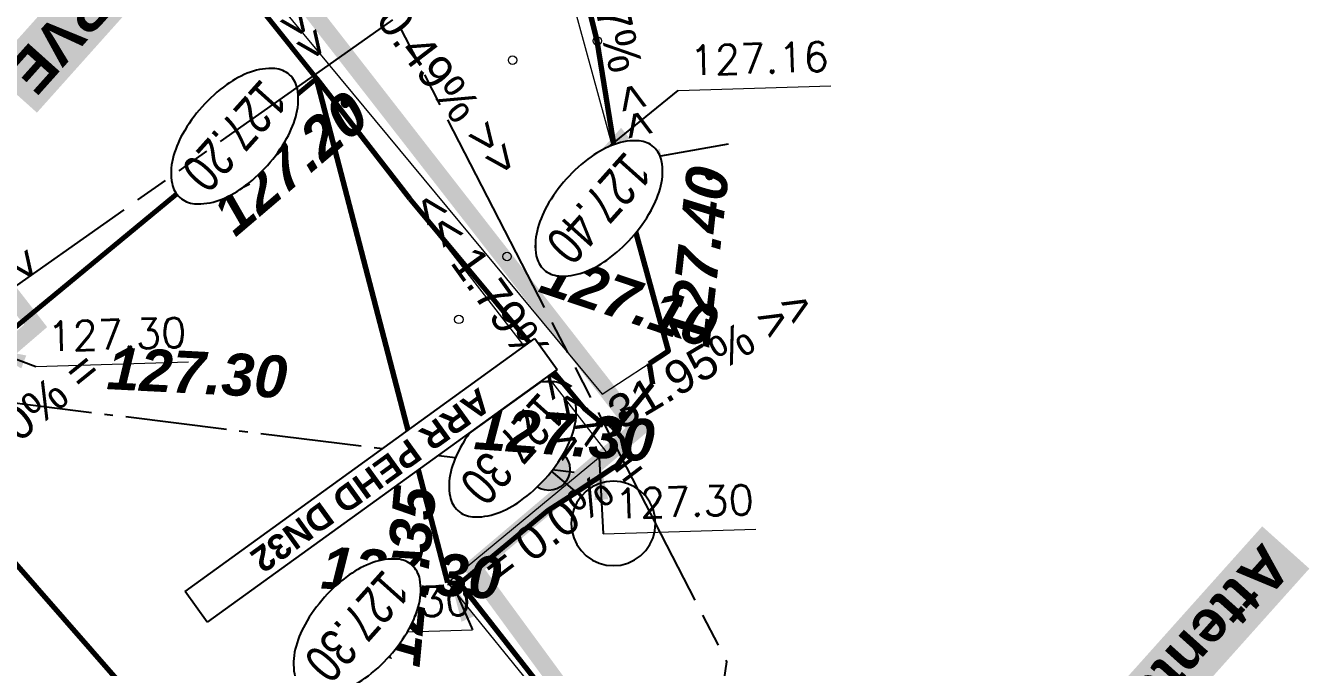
# Model space of a CAD drawing. Header units: metres. Extents: x -2858 to 512, y -1995 to 1252.
# Drawn here: x -1160.52 to -1145.31, y -987.8 to -980.19 of the extents above; entities that cross this region are included whole.
import ezdxf
from ezdxf import colors
from ezdxf.entities.mleader import LeaderData, LeaderLine
from ezdxf.enums import TextEntityAlignment as Align
from ezdxf.lldxf.tags import DXFTag
from ezdxf.math import Vec2, Vec3

# ---------------------------------------------------------------- set-up
doc = ezdxf.new("R2010")
doc.units = ezdxf.units.M
doc.header["$PDMODE"] = 33
doc.header["$PDSIZE"] = 0.1
doc.linetypes.add('AEP-2', pattern=[3.9, 2.5, -0.2, 0.4, -0.2, 0.4, -0.2])
doc.linetypes.add('ECL-1', pattern=[1.51, 1.2, -0.155, 0, -0.155])
for name, color, linetype in [('&G_05_VU_02', 7, 'Continuous'), ('04-NIV-COT', 1, 'Continuous'), ('05.2-EP-TXT', 5, 'Continuous'), ('07-AEP-RES', 94, 'AEP-2'), ('07-AEP-TXT', 94, 'Continuous'), ('10-ECL-LUM', 32, 'Continuous'), ('10-ECL-TPC63x1', 32, 'ECL-1'), ('11-TEL-TXT', 6, 'Continuous')]:
    doc.layers.add(name, color=color, linetype=linetype)
for name, color, linetype, lineweight, true_color in [('03-HCH-15x40-10cm', 7, 'Continuous', 0, 0xb196e4), ('Surface Projet - Textes - Altitudes', 7, 'Continuous', 0, 0x333399), ('Surface PROJET VOIRIE - Cotations - Cotation Points', 7, 'Continuous', 0, 0xc02000), ('Surface PROJET VOIRIE - Entrées en terre talus', 5, 'Continuous', 0, 0x0000ff), ("Surface PROJET VOIRIE - Réseaux d'écoulement", 7, 'Ligne écoulement', 70, 0x33cccc), ('Surface PROJET VOIRIE - Surfaces projet', 7, 'Continuous', 0, 0x333399), ('Surface PROJET VOIRIE - Textes - Altitudes', 7, 'Continuous', 0, 0x333399), ('Surface PROJET VOIRIE - Textes - Pente des côtés', 7, 'Continuous', 0, 0x333399), ('TERRAIN APRES TERR BAT - Points', 7, 'Continuous', 0, 0x808000)]:
    doc.layers.add(name, color=color, linetype=linetype, lineweight=lineweight, true_color=true_color)
doc.layers.add('04-NIV-MSQ', color=255, linetype='Continuous', lineweight=0)
doc.styles.add('Altitude Surfaces projet', font='arialbi.ttf', dxfattribs={"height": 0.5})
doc.styles.add('ARIAL', font='arial.ttf')
doc.styles.add('ARIAL GRAS', font='arialbd.ttf')
doc.styles.add('Cotation', font='romans.shx')
doc.styles.add('CoteHor.3', font='arial.ttf', dxfattribs={"height": 0.0017})
doc.styles.add('Mensura_Standard', font='arial.ttf', dxfattribs={"height": 1})
doc.styles.add('Pente Surfaces projet', font='arial.ttf', dxfattribs={"height": 0.4})
doc.styles.get("Standard").update_dxf_attribs({"font": 'arial.ttf'})
tags = doc.linetypes.add('Ligne écoulement', pattern='A,5,[">",Mensura_Standard,S=2,R=0,X=0,Y=-1],0', length=5).pattern_tags.tags
tags[13:14] = [DXFTag(74, 4), DXFTag(75, 0), DXFTag(340, '0'), DXFTag(46, 0.0), DXFTag(50, 0.0), DXFTag(44, 0.0), DXFTag(45, 0.0)]
doc.dimstyles.get("Standard").update_dxf_attribs({"dimtxt": 0.18, "dimasz": 0.18, "dimexe": 0.18, "dimexo": 0.0625, "dimgap": 0.09, "dimtad": 0, "dimtih": 1, "dimtoh": 1, "dimdec": 4, "dimzin": 0, "dimdsep": 46, "dimtxsty": 'Standard', "dimcen": 0.09, "dimadec": 0, "dimazin": 0, "dimtfac": 1, "dimtdec": 4, "dimtofl": 0, "dimtmove": 0, "dimatfit": 3, "dimfxl": 1, "dimtolj": 1, "dimtzin": 0, "dimarcsym": 0})

# ---------------------------------------------------------------- blocks, each defined once
blk = doc.blocks.new('ECL-LUM1')
at = {"true_color": 0xf8991e}
h = blk.add_hatch(color=30, dxfattribs=at)
h.dxf.hatch_style = 1
edge = h.paths.add_edge_path()
edge.add_arc((0, 0), 0.125, 0, 360)
at = {"color": 30, "true_color": 0xf8991e}
blk.add_circle((0, 0), 0.125, dxfattribs=at)
at = {"color": 30, "lineweight": 0, "true_color": 0xf8991e}
blk.add_wipeout([(0, 0.75), (-0.0434, 0.7462), (-0.0855, 0.7349), (-0.125, 0.7165), (-0.1607, 0.6915), (-0.1915, 0.6607), (-0.2165, 0.625), (-0.2349, 0.5855), (-0.2462, 0.5434), (-0.25, 0.5), (-0.2462, 0.4566), (-0.2349, 0.4145), (-0.2165, 0.375), (-0.1915, 0.3393), (-0.1607, 0.3085), (-0.125, 0.2835), (-0.0855, 0.2651), (-0.0434, 0.2538), (0, 0.25), (0.0434, 0.2538), (0.0855, 0.2651), (0.125, 0.2835), (0.1607, 0.3085), (0.1915, 0.3393), (0.2165, 0.375), (0.2349, 0.4145), (0.2462, 0.4566), (0.25, 0.5), (0.2462, 0.5434), (0.2349, 0.5855), (0.2165, 0.625), (0.1915, 0.6607), (0.1607, 0.6915), (0.125, 0.7165), (0.0855, 0.7349), (0.0434, 0.7462)], dxfattribs=at)
at = {"layer": '&G_05_VU_02'}
h = blk.add_hatch(dxfattribs=at)
h.set_pattern_fill('ANGLE', color=256)
h.set_pattern_definition([(0, (0, 0), (0, 6.985), [5.08, -1.905]), (90, (0, 0), (-6.985, 4e-16), [5.08, -1.905])])
h.paths.add_polyline_path([(0, 0.75), (-0.0434, 0.7462), (-0.0855, 0.7349), (-0.125, 0.7165), (-0.1607, 0.6915), (-0.1915, 0.6607), (-0.2165, 0.625), (-0.2349, 0.5855), (-0.2462, 0.5434), (-0.25, 0.5), (-0.2462, 0.4566), (-0.2349, 0.4145), (-0.2165, 0.375), (-0.1915, 0.3393), (-0.1607, 0.3085), (-0.125, 0.2835), (-0.0855, 0.2651), (-0.0434, 0.2538), (0, 0.25), (0.0434, 0.2538), (0.0855, 0.2651), (0.125, 0.2835), (0.1607, 0.3085), (0.1915, 0.3393), (0.2165, 0.375), (0.2349, 0.4145), (0.2462, 0.4566), (0.25, 0.5), (0.2462, 0.5434), (0.2349, 0.5855), (0.2165, 0.625), (0.1915, 0.6607), (0.1607, 0.6915), (0.125, 0.7165), (0.0855, 0.7349), (0.0434, 0.7462)])
at = {"color": 30, "true_color": 0xf8991e, "flags": 128}
blk.add_lwpolyline([(0, 0.75), (-0.0434, 0.7462), (-0.0855, 0.7349), (-0.125, 0.7165), (-0.1607, 0.6915), (-0.1915, 0.6607), (-0.2165, 0.625), (-0.2349, 0.5855), (-0.2462, 0.5434), (-0.25, 0.5), (-0.2462, 0.4566), (-0.2349, 0.4145), (-0.2165, 0.375), (-0.1915, 0.3393), (-0.1607, 0.3085), (-0.125, 0.2835), (-0.0855, 0.2651), (-0.0434, 0.2538), (0, 0.25), (0.0434, 0.2538), (0.0855, 0.2651), (0.125, 0.2835), (0.1607, 0.3085), (0.1915, 0.3393), (0.2165, 0.375), (0.2349, 0.4145), (0.2462, 0.4566), (0.25, 0.5), (0.2462, 0.5434), (0.2349, 0.5855), (0.2165, 0.625), (0.1915, 0.6607), (0.1607, 0.6915), (0.125, 0.7165), (0.0855, 0.7349), (0.0434, 0.7462)], close=True, dxfattribs=at)
blk.add_lwpolyline([(0, 0), (0, 0.25)], dxfattribs=at)
blk = doc.blocks.new('_None')
blk = doc.blocks.new('NIV-HG')
h = blk.add_hatch(color=256)
edge = h.paths.add_edge_path()
edge.add_arc((0.1, -0.1), 0.0187, 180, 360)
edge.add_arc((0.1, -0.1), 0.0187, 0, 180)
blk.add_lwpolyline([(0.0812, -0.1, 1), (0.1187, -0.1, 1)], format="xyb", close=True)
at = {"layer": '04-NIV-MSQ', "flags": 128}
blk.add_lwpolyline([(0.175, -0.375), (0.1811, -0.3387), (0.1985, -0.3063), (0.2379, -0.2654), (0.2848, -0.2336), (0.3404, -0.2087), (0.3988, -0.1915), (0.4739, -0.1791), (0.55, -0.175), (0.6261, -0.1791), (0.7012, -0.1915), (0.7596, -0.2087), (0.8152, -0.2336), (0.8621, -0.2654), (0.9015, -0.3063), (0.9189, -0.3387), (0.925, -0.375), (0.9189, -0.4113), (0.9015, -0.4437), (0.8621, -0.4846), (0.8152, -0.5164), (0.7596, -0.5413), (0.7012, -0.5585), (0.6261, -0.5709), (0.55, -0.575), (0.4739, -0.5709), (0.3988, -0.5585), (0.3404, -0.5413), (0.2848, -0.5164), (0.2379, -0.4846), (0.1985, -0.4437), (0.1811, -0.4113)], close=True, dxfattribs=at)
blk.add_wipeout([(0.175, -0.375), (0.1811, -0.3387), (0.1985, -0.3063), (0.2379, -0.2654), (0.2848, -0.2336), (0.3404, -0.2087), (0.3988, -0.1915), (0.4739, -0.1791), (0.55, -0.175), (0.6261, -0.1791), (0.7012, -0.1915), (0.7596, -0.2087), (0.8152, -0.2336), (0.8621, -0.2654), (0.9015, -0.3063), (0.9189, -0.3387), (0.925, -0.375), (0.9189, -0.4113), (0.9015, -0.4437), (0.8621, -0.4846), (0.8152, -0.5164), (0.7596, -0.5413), (0.7012, -0.5585), (0.6261, -0.5709), (0.55, -0.575), (0.4739, -0.5709), (0.3988, -0.5585), (0.3404, -0.5413), (0.2848, -0.5164), (0.2379, -0.4846), (0.1985, -0.4437), (0.1811, -0.4113)]).dxf.layer = '04-NIV-MSQ'
blk.add_lwpolyline([(0.175, -0.375, 0.166601), (0.1985, -0.4437, 0.105514), (0.2848, -0.5164, 0.068239), (0.3988, -0.5585, 0.054409), (0.55, -0.575, 0.054409), (0.7012, -0.5585, 0.068239), (0.8152, -0.5164, 0.105514), (0.9015, -0.4437, 0.166601), (0.925, -0.375, 0.166601), (0.9015, -0.3063, 0.105514), (0.8152, -0.2336, 0.068239), (0.7012, -0.1915, 0.054409), (0.55, -0.175, 0.054409), (0.3988, -0.1915, 0.068239), (0.2848, -0.2336, 0.105514), (0.1985, -0.3063, 0.166601)], format="xyb", close=True)
at = {"style": 'ARIAL', "width": 0.75}
blk.add_attdef('COTE', text='', height=0.175, dxfattribs=at).set_placement((0.55, -0.375), align=Align.MIDDLE_CENTER)
blk = doc.blocks.new('MENSURA_LEADER137', base_point=(-1118.605, -1005.005))
at = {"layer": 'Surface PROJET VOIRIE - Cotations - Cotation Points'}
blk.add_line((-1118.605, -1005.005), (-1116.794, -1005.005), dxfattribs=at)
at = {"layer": 'Surface PROJET VOIRIE - Cotations - Cotation Points', "style": 'Cotation'}
blk.add_text('127.30', height=0.35, dxfattribs=at).set_placement((-1118.459, -1004.48), align=Align.TOP_LEFT)
blk = doc.blocks.new('MENSURA_LEADER142', base_point=(-1110.319, -1002.614))
at = {"layer": 'Surface PROJET VOIRIE - Cotations - Cotation Points'}
blk.add_line((-1110.319, -1002.614), (-1110.319, -1002.614), dxfattribs=at)
blk = doc.blocks.new('MENSURA_LEADER143', base_point=(-1110.896, -1001.966))
at = {"layer": 'Surface PROJET VOIRIE - Cotations - Cotation Points'}
blk.add_line((-1110.896, -1001.966), (-1109.085, -1001.966), dxfattribs=at)
at = {"layer": 'Surface PROJET VOIRIE - Cotations - Cotation Points', "style": 'Cotation'}
blk.add_text('127.16', height=0.35, dxfattribs=at).set_placement((-1110.75, -1001.441), align=Align.TOP_LEFT)
blk = doc.blocks.new('MENSURA_LEADER144', base_point=(-1115.334, -1008.279))
at = {"layer": 'Surface PROJET VOIRIE - Cotations - Cotation Points'}
blk.add_line((-1115.334, -1008.279), (-1113.523, -1008.279), dxfattribs=at)
at = {"layer": 'Surface PROJET VOIRIE - Cotations - Cotation Points', "style": 'Cotation'}
blk.add_text('127.30', height=0.35, dxfattribs=at).set_placement((-1115.188, -1007.754), align=Align.TOP_LEFT)
blk = doc.blocks.new('MENSURA_LEADER145', base_point=(-1111.941, -1007.187))
at = {"layer": 'Surface PROJET VOIRIE - Cotations - Cotation Points'}
blk.add_line((-1111.941, -1007.187), (-1110.131, -1007.187), dxfattribs=at)
at = {"layer": 'Surface PROJET VOIRIE - Cotations - Cotation Points', "style": 'Cotation'}
blk.add_text('127.30', height=0.35, dxfattribs=at).set_placement((-1111.795, -1006.662), align=Align.TOP_LEFT)
blk = doc.blocks.new('PENTE')
at = {"layer": 'Surface PROJET VOIRIE - Textes - Pente des côtés', "color": 96, "true_color": 0x008000, "style": 'Pente Surfaces projet'}
for s, rotation, p in [('>> 31.95% >>', 167.0919, (3076.976, -524.871)), ('<< 1.07% <<', 59.3545, (3074.551, -528.605)), ('>> 0.49% >>', 83.7083, (3076.583, -529.619))]:
    blk.add_text(s, height=0.4, rotation=rotation, dxfattribs=at).set_placement(p, align=Align.MIDDLE_CENTER)
at = {"layer": 'Surface PROJET VOIRIE - Textes - Pente des côtés', "color": 24, "true_color": 0x993300, "style": 'Pente Surfaces projet'}
for s, rotation, p in [('= 0.0% =', 173.6609, (3079.141, -524.611)), ('<< 1.79% <<', 81.8842, (3077.954, -526.923)), ('= 0.0% =', 175.2491, (3083.026, -529.896)), ('>> 2.02% >>', 82.6352, (3077.243, -532.138)), ('>> 2.02% >>', 82.6123, (3081.52, -532.612))]:
    blk.add_text(s, height=0.4, rotation=rotation, dxfattribs=at).set_placement(p, align=Align.MIDDLE_CENTER)
blk = doc.blocks.new('ALTI')
at = {"layer": 'Surface PROJET VOIRIE - Textes - Altitudes', "color": 24, "true_color": 0x993300, "style": 'Altitude Surfaces projet'}
for s, rotation, p in [('127.30', 127.7725, (3612.259, -819.26)), ('127.30', 128.3938, (3614.701, -819.512)), ('127.35', 216.4681, (3614.963, -818.05)), ('127.30', 128.9307, (3614.635, -822.979)), ('127.20', 172.2597, (3612.437, -823.124))]:
    blk.add_text(s, height=0.5, rotation=rotation, dxfattribs=at).set_placement(p, align=Align.MIDDLE_LEFT)
at = {"layer": 'Surface PROJET VOIRIE - Textes - Altitudes', "color": 96, "true_color": 0x008000, "style": 'Altitude Surfaces projet'}
for s, rotation, p in [('127.40', 215.4001, (3609.85, -818.02)), ('127.10', 113.2232, (3610.331, -819.886))]:
    blk.add_text(s, height=0.5, rotation=rotation, dxfattribs=at).set_placement(p, align=Align.MIDDLE_LEFT)
blk = doc.blocks.new('ASSAI')
at = {"layer": 'Surface PROJET VOIRIE - Entrées en terre talus', "flags": 128}
for points in [[(1296.089, -263.924), (1296.246, -263.73), (1296.84, -263.702), (1296.917, -263.774), (1296.933, -263.788), (1296.94, -263.752), (1296.966, -263.565), (1296.966, -263.565), (1297.07, -263.418), (1297.238, -263.401), (1297.286, -263.416), (1297.843, -263.563), (1298.184, -263.659), (1299.529, -263.856), (1299.865, -261.966), (1300.291, -259.402), (1300.131, -259.4), (1299.702, -259.46), (1300.045, -259.036)], [(1287.114, -276.458), (1290.443, -271.619), (1290.508, -271.525), (1290.57, -271.434), (1292.172, -269.106), (1293.654, -266.932), (1294.571, -265.799)]]:
    blk.add_lwpolyline(points, dxfattribs=at)
at = {"layer": "Surface PROJET VOIRIE - Réseaux d'écoulement", "flags": 128}
for points in [[(1300.398, -259.069), (1300.353, -259.347), (1300.291, -259.402), (1299.865, -261.966), (1299.529, -263.856)], [(1311.357, -260.547), (1311.34, -260.56), (1308.321, -260.044), (1304.241, -263.729), (1303.272, -264.604), (1302.609, -270.048), (1302.592, -270.183), (1302.244, -270.418), (1301.752, -271.92), (1301.5, -272.839), (1301.116, -274.25), (1301.332, -272.718), (1301.416, -272.121)], [(1298.184, -263.659), (1297.843, -263.563), (1297.286, -263.416), (1297.238, -263.401), (1297.07, -263.418), (1296.966, -263.565)], [(1296.94, -263.752), (1296.966, -263.565)], [(1296.966, -263.565), (1296.966, -263.565)], [(1296.966, -263.565), (1296.966, -263.565)], [(1298.184, -263.659), (1299.529, -263.856)], [(1296.089, -263.924), (1296.246, -263.73)], [(1296.529, -267.339), (1297.002, -264.138), (1296.994, -263.927), (1296.933, -263.788), (1296.917, -263.774), (1296.84, -263.702), (1296.246, -263.73)], [(1296.94, -263.752), (1296.933, -263.788)], [(1296.089, -263.924), (1295.827, -263.853), (1294.571, -265.799), (1293.654, -266.932), (1292.172, -269.106), (1290.57, -271.434), (1290.508, -271.525), (1290.502, -271.533)], [(1299.615, -263.97), (1299.529, -263.856)], [(1299.529, -263.856), (1299.529, -263.856)], [(1299.529, -263.856), (1299.529, -263.856)], [(1299.615, -263.97), (1296.205, -269.116)], [(1296.529, -267.339), (1296.205, -269.116)], [(1295.385, -273.986), (1295.407, -273.853), (1296.205, -269.116)], [(1301.212, -269.878), (1296.205, -269.116)]]:
    blk.add_lwpolyline(points, dxfattribs=at)
at = {"layer": 'Surface PROJET VOIRIE - Surfaces projet', "flags": 128}
blk.add_lwpolyline([(1311.34, -260.56), (1308.321, -260.044), (1304.093, -259.64), (1303.272, -264.604), (1301.837, -264.317), (1302.739, -259.267), (1300.398, -259.069), (1299.615, -263.97), (1297.207, -263.609), (1296.205, -269.116), (1295.385, -273.986), (1300.389, -274.752)], dxfattribs=at)
blk.add_lwpolyline([(1295.827, -263.853), (1290.765, -271.696), (1283.531, -282.184), (1285.3, -283.764), (1292.228, -287.732), (1292.627, -288.401), (1292.162, -289.576), (1298.944, -293.287), (1300.732, -290.683), (1304.697, -292.81), (1307.117, -293.804), (1309.374, -289.36), (1310.836, -282.991), (1306.638, -290.104), (1300.558, -287.235), (1299.053, -289.781), (1293.185, -286.612), (1294.128, -284.965), (1288.852, -281.962), (1293.054, -273.829), (1298.271, -276.28), (1298.499, -274.741), (1295.232, -274.158), (1296.734, -264.098)], close=True, dxfattribs=at)
at = {"layer": 'TERRAIN APRES TERR BAT - Points'}
for p in [(1296.27, -266.025), (1297.206, -265.954), (1293.654, -266.932), (1294.493, -267.527)]:
    blk.add_point(p, dxfattribs=at)
at = {"layer": 'Surface PROJET VOIRIE - Cotations - Cotation Points', "rotation": 133.5650505867652}
for name, p in [('MENSURA_LEADER145', (1297.956, -262.985)), ('MENSURA_LEADER144', (1301.085, -264.691)), ('MENSURA_LEADER143', (1293.452, -265.826)), ('MENSURA_LEADER142', (1293.524, -264.961)), ('MENSURA_LEADER137', (1300.966, -269.317))]:
    blk.add_blockref(name, p, dxfattribs=at)
at = {"layer": 'Surface PROJET VOIRIE - Textes - Altitudes', "color": 105, "true_color": 0x339966, "style": 'CoteHor.3'}
for s, p in [('127.14', (1297.071, -263.418)), ('127.16', (1297.239, -263.401)), ('127.17', (1297.286, -263.416)), ('127.14', (1296.966, -263.565)), ('127.14', (1296.966, -263.565)), ('127.21', (1297.844, -263.563)), ('127.24', (1298.185, -263.659)), ('127.07', (1296.246, -263.73)), ('127.13', (1296.841, -263.702)), ('127.14', (1296.917, -263.774)), ('127.14', (1296.933, -263.788)), ('127.14', (1296.94, -263.752)), ('127.19', (1296.089, -263.924)), ('127.23', (1299.529, -263.855)), ('127.08', (1294.571, -265.799)), ('126.96', (1293.654, -266.932))]:
    blk.add_text(s, height=0.0017, rotation=133.5651, dxfattribs=at).set_placement(p, align=Align.TOP_LEFT)
at = {"layer": 'Surface PROJET VOIRIE - Textes - Altitudes', "color": 24, "true_color": 0x993300, "style": 'CoteHor.3'}
for s, rotation, p in [('127.30', 125.5771, (1297.213, -263.617)), ('127.30', 126.1984, (1299.621, -263.979)), ('127.20', 170.0642, (1296.215, -269.117))]:
    blk.add_text(s, height=0.0017, rotation=rotation, dxfattribs=at).set_placement(p, align=Align.MIDDLE_LEFT)
at = {"layer": 'Surface PROJET VOIRIE - Textes - Altitudes', "color": 96, "true_color": 0x008000, "style": 'CoteHor.3'}
for s, rotation, p in [('127.10', 111.0278, (1295.831, -263.863)), ('127.40', 213.2046, (1296.731, -264.1))]:
    blk.add_text(s, height=0.0017, rotation=rotation, dxfattribs=at).set_placement(p, align=Align.MIDDLE_LEFT)
at = {"layer": 'Surface PROJET VOIRIE - Cotations - Cotation Points', "linetype": 'Continuous', "lineweight": 0}
for points in [[(1297.317, -263.624), (1297.956, -262.985)], [(1299.572, -263.962), (1299.837, -263.379)], [(1294.558, -265.768), (1293.524, -264.961)], [(1294.739, -266.033), (1293.452, -265.826)], [(1301.202, -269.925), (1300.966, -269.317)]]:
    blk.add_leader(points, dimstyle='Standard', override={"dimasz": 0.5}, dxfattribs=at)

msp = doc.modelspace()

# ---------------------------------------------------------------- linework, layer by layer
at = {"layer": '03-HCH-15x40-10cm', "const_width": 0.2, "flags": 128}
msp.add_lwpolyline([(-1164.121, -993.492), (-1160.996, -997.459), (-1155.298, -992.972), (-1158.24, -989.021), (-1157.005, -988.151), (-1154.029, -992.056), (-1152.231, -990.685), (-1155.213, -986.619), (-1153.272, -984.976), (-1159.69, -976.737), (-1163.597, -979.634), (-1160.403, -983.751), (-1161.546, -984.733)], dxfattribs=at)

# ---------------------------------------------------------------- next in the draw order: block references
at = {"layer": '10-ECL-LUM', "color": 254, "true_color": 0xffffc1, "xscale": 1.999999999999999, "yscale": 1.999999999999999, "zscale": 1.999999999999999, "rotation": 230.035572240478}
msp.add_blockref('ECL-LUM1', (-1154.321, -985.449), dxfattribs=at)

# ---------------------------------------------------------------- next in the draw order: leaders
at = {"layer": '11-TEL-TXT'}
ml = msp.add_multileader_mtext('Standard', dxfattribs=at)
ml.set_content('Attente IRVE', color=256, style='ARIAL GRAS')
ml.set_leader_properties()
ml.set_arrow_properties(name='NONE')
ml.build(insert=Vec2(0, 0))
ml.multileader.update_dxf_attribs({"arrow_head_size": 0.5, "scale": 0.125})
ctx = ml.context
ctx.base_point, ctx.scale, ctx.char_height, ctx.arrow_head_size, ctx.landing_gap_size, ctx.plane_origin, ctx.plane_x_axis, ctx.plane_y_axis = Vec3(-1157.621, -977.566), 0.125, 0.5, 0.5, 0.25, Vec3(-1153.219, -971.27), Vec3(-0.66703, -0.745031), Vec3(0.745031, -0.66703)
ctx.text_align_type = 2
notes = []
notes.append((ctx, [(0, (1, 1, 0), (-1161.156, -981.515), (0.66703, 0.745031), 0.605, [(0, [(-1165.9, -981.897)], 0, [])])]))
ctx.mtext.insert, ctx.mtext.text_direction, ctx.mtext.alignment, ctx.mtext.line_spacing_factor, ctx.mtext.flow_direction = Vec3(-1160.397, -981.048), Vec3(-0.66703, -0.745031), 3, 0.9, 5
ctx.mtext.has_bg_fill, ctx.mtext.bg_color, ctx.mtext.bg_scale_factor, ctx.mtext.bg_transparency, ctx.mtext.use_window_bg_color = 1, -1023410125, 1.25, 0, 0
for ctx, leaders in notes:
    for number, flags, end, landing, length, lines in leaders:
        leader = LeaderData()
        leader.index, (leader.has_last_leader_line, leader.has_dogleg_vector, leader.attachment_direction) = number, flags
        leader.last_leader_point, leader.dogleg_vector, leader.dogleg_length = Vec3(end), Vec3(landing), length
        for number, points, colour, breaks in lines:
            line = LeaderLine()
            line.index, line.vertices, line.color, line.breaks = number, Vec3.list(points), colors.encode_raw_color(colour), breaks
            leader.lines.append(line)
        ctx.leaders.append(leader)

# ---------------------------------------------------------------- next in the draw order: linework, layer by layer
at = {"layer": '10-ECL-TPC63x1', "flags": 128}
msp.add_lwpolyline([(-1177.251, -988.526), (-1168.927, -983.638), (-1154.019, -985.484)], dxfattribs=at)

# ---------------------------------------------------------------- next in the draw order: leaders
at = {"layer": '11-TEL-TXT'}
ml = msp.add_multileader_mtext('Standard', dxfattribs=at)
ml.set_content('Attente IRVE', color=256, style='ARIAL GRAS')
ml.set_leader_properties()
ml.set_arrow_properties(name='NONE')
ml.build(insert=Vec2(0, 0))
ml.multileader.update_dxf_attribs({"arrow_head_size": 0.5, "scale": 0.125})
ctx = ml.context
ctx.base_point, ctx.scale, ctx.char_height, ctx.arrow_head_size, ctx.landing_gap_size, ctx.plane_origin, ctx.plane_x_axis, ctx.plane_y_axis = Vec3(-1145.528, -986.305), 0.125, 0.5, 0.5, 0.25, Vec3(-1141.127, -980.009), Vec3(-0.66703, -0.745031), Vec3(0.745031, -0.66703)
ctx.text_align_type = 2
notes = []
notes.append((ctx, [(0, (1, 1, 0), (-1149.064, -990.254), (0.66703, 0.745031), 0.605, [(0, [(-1153.474, -991.659)], 0, [])])]))
ctx.mtext.insert, ctx.mtext.text_direction, ctx.mtext.alignment, ctx.mtext.line_spacing_factor, ctx.mtext.flow_direction = Vec3(-1148.304, -989.787), Vec3(-0.66703, -0.745031), 3, 0.9, 5
ctx.mtext.has_bg_fill, ctx.mtext.bg_color, ctx.mtext.bg_scale_factor, ctx.mtext.bg_transparency, ctx.mtext.use_window_bg_color = 1, -1023410125, 1.25, 0, 0
for ctx, leaders in notes:
    for number, flags, end, landing, length, lines in leaders:
        leader = LeaderData()
        leader.index, (leader.has_last_leader_line, leader.has_dogleg_vector, leader.attachment_direction) = number, flags
        leader.last_leader_point, leader.dogleg_vector, leader.dogleg_length = Vec3(end), Vec3(landing), length
        for number, points, colour, breaks in lines:
            line = LeaderLine()
            line.index, line.vertices, line.color, line.breaks = number, Vec3.list(points), colors.encode_raw_color(colour), breaks
            leader.lines.append(line)
        ctx.leaders.append(leader)

# ---------------------------------------------------------------- next in the draw order: block references
at = {"layer": '04-NIV-COT', "xscale": 2.600000000000001, "yscale": 2.600000000000001, "zscale": 2.600000000000001, "rotation": 228.1617603435354}
msp.add_blockref('NIV-HG', (-1153.068, -984.797), dxfattribs=at).add_auto_attribs({'COTE': '127.30'})

# ---------------------------------------------------------------- next in the draw order: block references
at = {"layer": '05.2-EP-TXT', "rotation": 228.1617603435354}
msp.add_blockref('ASSAI', (-91.968, -194.614), dxfattribs=at)

# ---------------------------------------------------------------- next in the draw order: block references
at = {"layer": 'Surface Projet - Textes - Altitudes', "rotation": 228.1617603435354}
msp.add_blockref('ALTI', (1864.659, 1159.814), dxfattribs=at)

# ---------------------------------------------------------------- next in the draw order: block references
at = {"layer": '04-NIV-COT', "xscale": 2.600000000000001, "yscale": 2.600000000000001, "zscale": 2.600000000000001, "rotation": 228.1617603435354}
for p, values in [((-1156.363, -981.088), {'COTE': '127.20'}), ((-1152.046, -981.944), {'COTE': '127.40'}), ((-1154.912, -986.898), {'COTE': '127.30'})]:
    msp.add_blockref('NIV-HG', p, dxfattribs=at).add_auto_attribs(values)

# ---------------------------------------------------------------- next in the draw order: linework, layer by layer
at = {"layer": '07-AEP-RES', "color": 4, "flags": 128}
msp.add_lwpolyline([(-1185.412, -947.975), (-1185.56, -949.887), (-1183.601, -964.929), (-1187.938, -970.718), (-1182.861, -980.488), (-1174.586, -993.589), (-1183.908, -1000.527), (-1183.765, -1008.579), (-1179.983, -1013.593), (-1153.055, -993.418), (-1152.209, -987.729), (-1156.138, -980.102), (-1169.015, -989.188), (-1172.186, -984.993)], dxfattribs=at)

# ---------------------------------------------------------------- next in the draw order: block references
at = {"layer": 'Surface PROJET VOIRIE - Textes - Pente des côtés', "rotation": 223.6617603435353}
msp.add_blockref('PENTE', (1435.59, 760.299), dxfattribs=at)

# ---------------------------------------------------------------- next in the draw order: texts
at = {"layer": '07-AEP-TXT', "color": 4, "insert": (-1156.428, -985.58), "char_height": 0.3, "attachment_point": 5, "rotation": 215.8414, "style": 'ARIAL GRAS', "bg_fill": 19, "box_fill_scale": 1.25, "bg_fill_color": 256, "bg_fill_transparency": 0}
msp.add_mtext_dynamic_manual_height_columns('ARR PEHD DN32', width=4.96628, gutter_width=7.5, heights=[0], dxfattribs=at)

doc.saveas('drawing.dxf')
